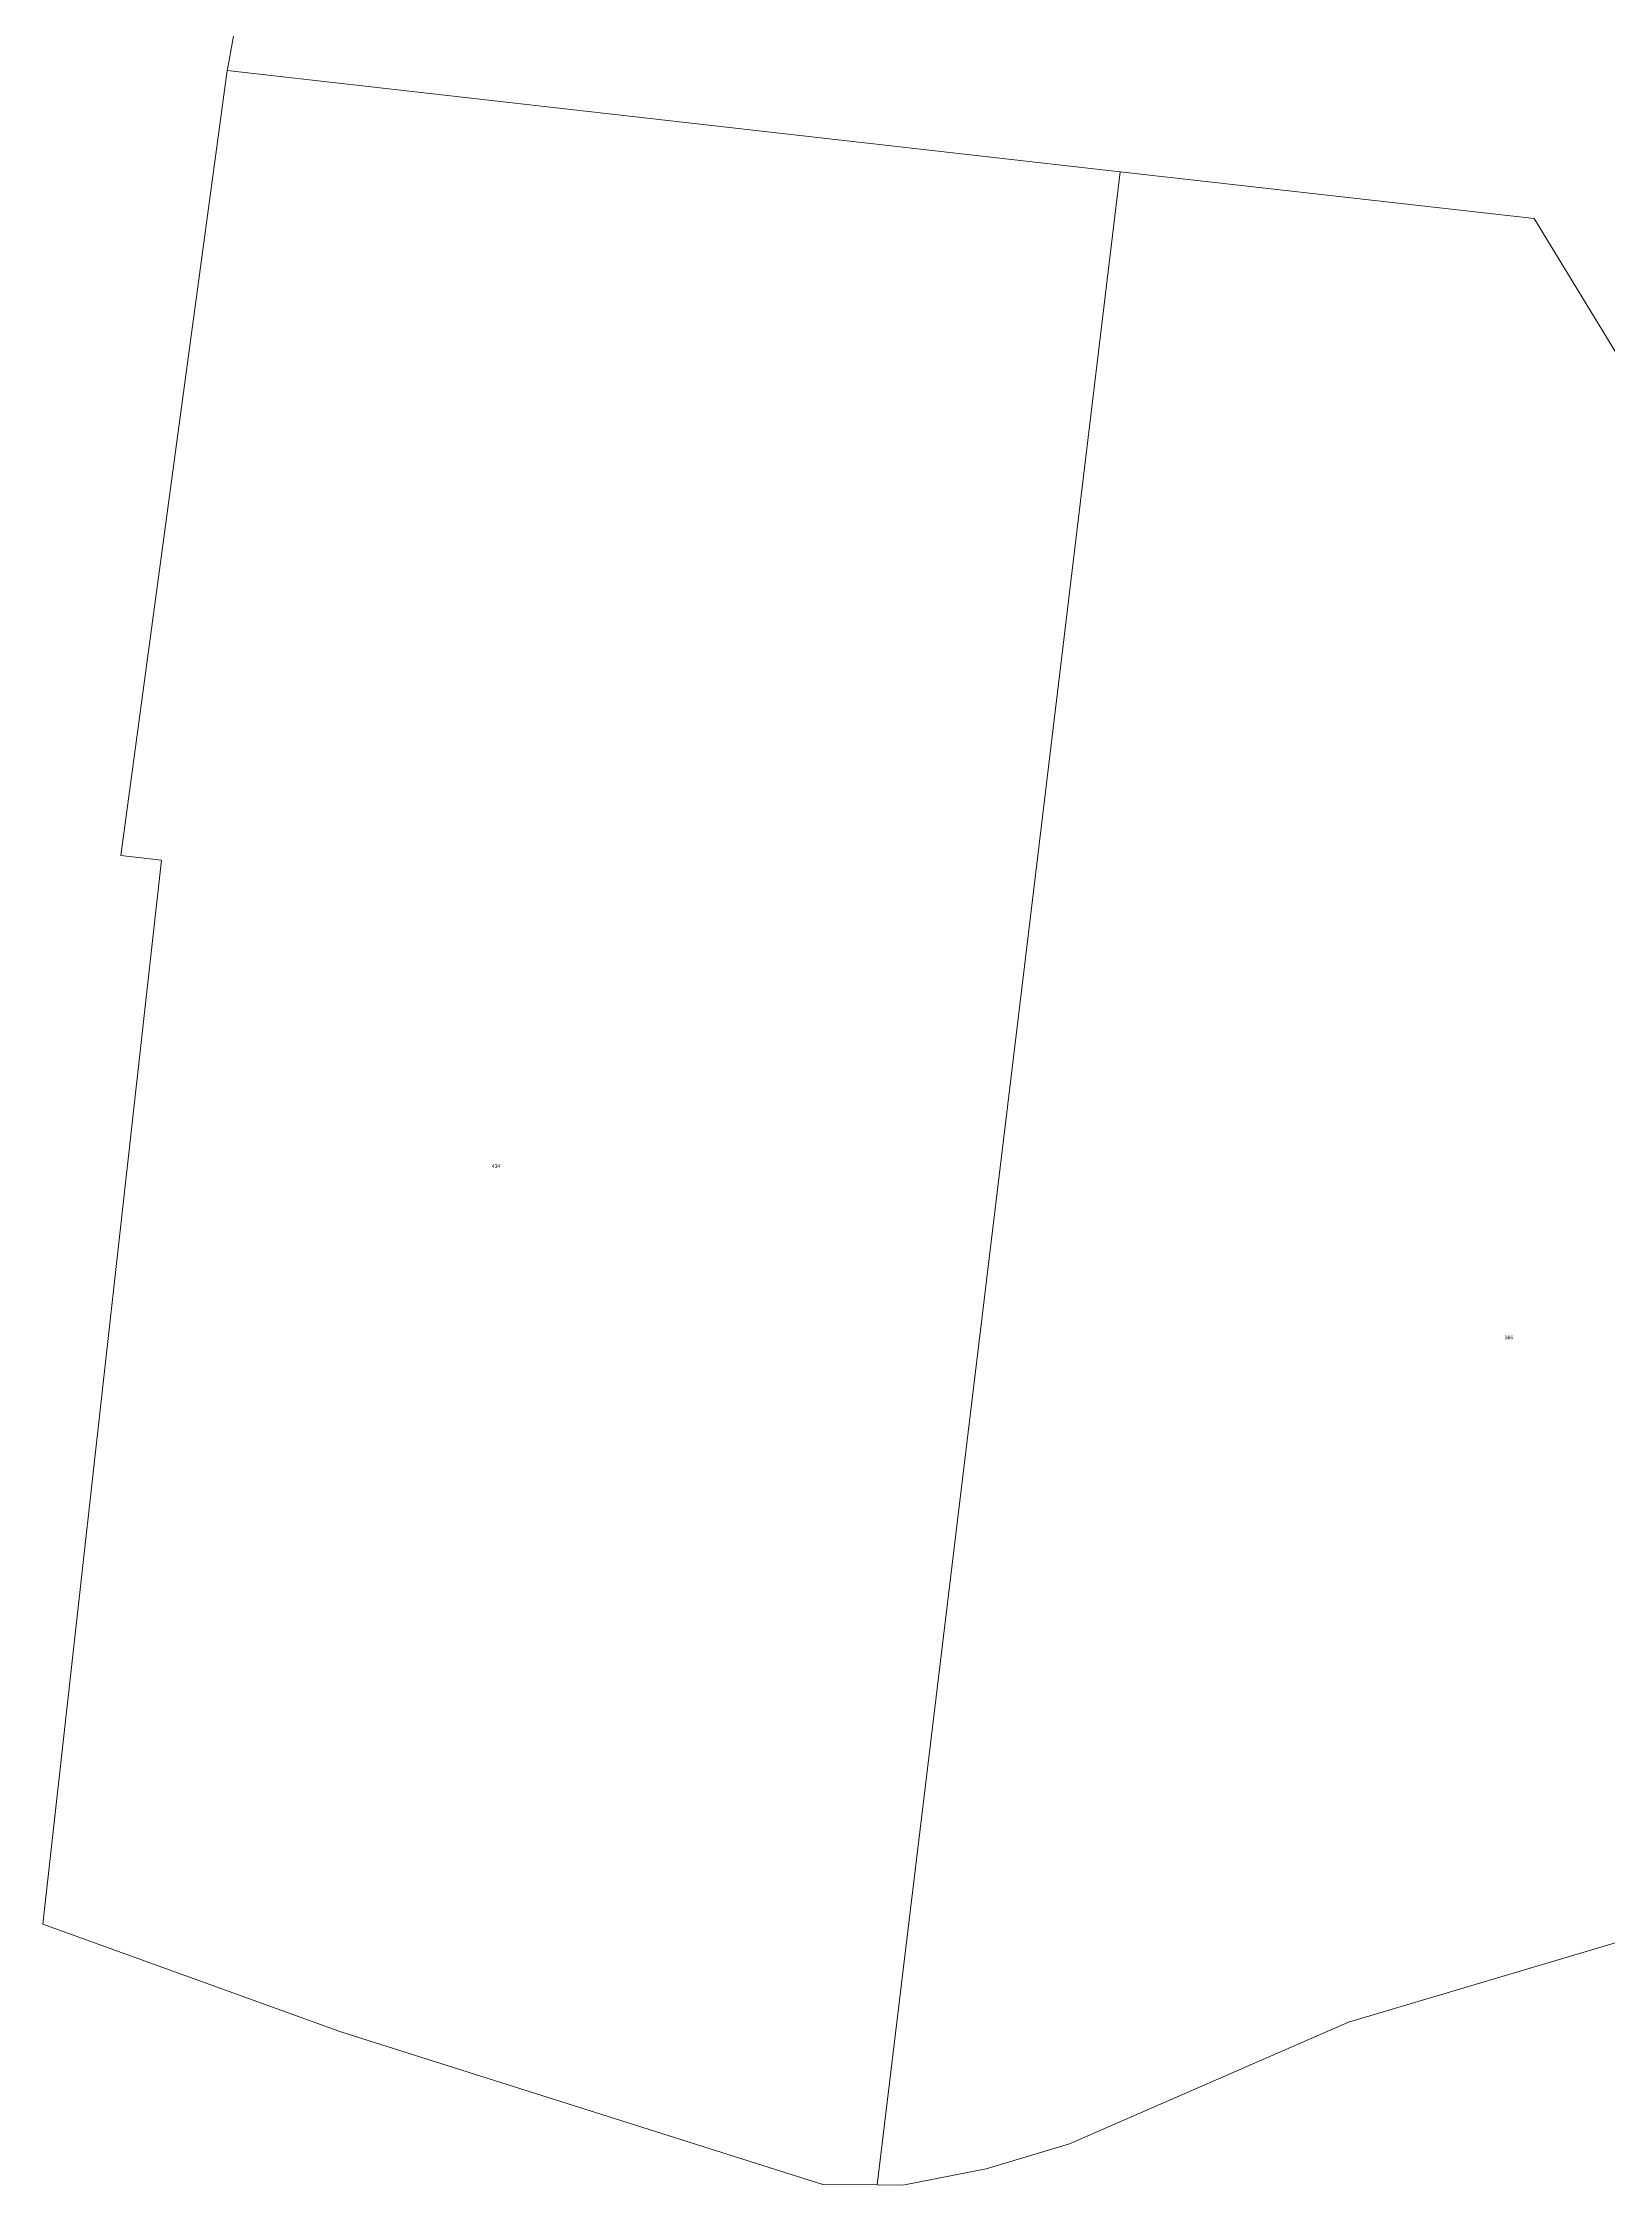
# Model space of a CAD drawing. Header units: metres. Extents: x 257881 to 262822, y 6187520 to 6191911.
# Drawn here: x 257903 to 258675, y 6187873 to 6188930 of the extents above; entities that cross this region are included whole.
import ezdxf

# ---------------------------------------------------------------- set-up
doc = ezdxf.new("R2010")
doc.units = ezdxf.units.M
doc.layers.add('Cadastre Land Parcels_SP_EXT', color=8, linetype='Continuous', lineweight=5)
doc.styles.get("Standard").update_dxf_attribs({"font": 'arial.ttf'})

msp = doc.modelspace()

# ---------------------------------------------------------------- linework, layer by layer
at = {"layer": 'Cadastre Land Parcels_SP_EXT', "linetype": 'Continuous'}
msp.add_lwpolyline([(258024.1, 6189083.9), (257995.5, 6188925.9), (257993.9, 6188916.7), (257993.8, 6188916.2), (258434.3, 6188866.2), (258638.4, 6188843.1), (258697.9, 6188745.5), (258848.9, 6188731.6), (258906.4, 6188726.3), (259214.5, 6188697.7), (259230.6, 6188808.6), (259415.4, 6188790.2), (259401.2, 6188680.4), (259590.7, 6188662.9), (259632.9, 6189005.8)], dxfattribs=at)
for points in [[(258386.5, 6188470.2), (258434.3, 6188866.2), (257993.8, 6188916.2), (257970.5, 6188744.1), (257941.4, 6188528.9), (257961.4, 6188526.6), (257902.9, 6188001.9), (258049.9, 6187948.8), (258287.6, 6187873.4), (258314.4, 6187873.2), (258386.5, 6188470.2)], [(258368.1, 6187881.2), (258409.2, 6187893.5), (258546.9, 6187953.5), (258747.6, 6188013.1), (258804.6, 6188020.9), (258823.9, 6188021.9), (258859.4, 6188325.1), (258868.9, 6188406.2), (258906.4, 6188726.3), (258848.9, 6188731.6), (258697.9, 6188745.5), (258638.4, 6188843.1), (258434.3, 6188866.2), (258386.5, 6188470.2), (258314.4, 6187873.2), (258327, 6187873.1), (258368.1, 6187881.2)]]:
    msp.add_lwpolyline(points, close=True, dxfattribs=at)

# ---------------------------------------------------------------- texts
at = {"layer": 'Cadastre Land Parcels_SP_EXT'}
for s, p in [('434', (258124.3, 6188374.9)), ('366', (258623.9, 6188290.3))]:
    msp.add_text(s, height=1.8, dxfattribs=at).set_placement(p)

doc.saveas('drawing.dxf')
